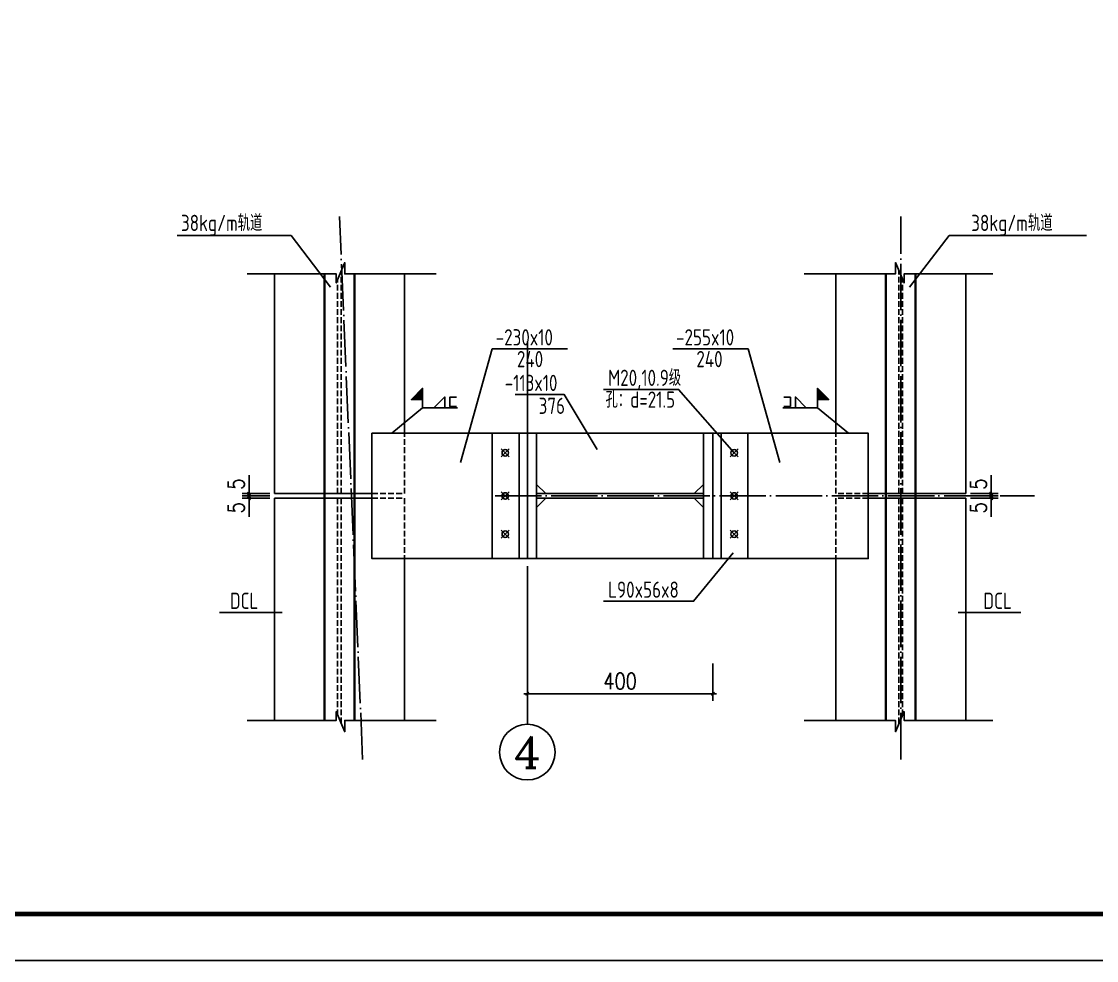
# Model space of a CAD drawing. Extents: x 69728788 to 150163257, y 20675998 to 43663798.
# Drawn here: x 75076908 to 75100083, y 20719368 to 20739602 of the extents above; entities that cross this region are included whole.
import ezdxf
from ezdxf.enums import TextEntityAlignment as Align

# ---------------------------------------------------------------- set-up
doc = ezdxf.new("R2010")
doc.units = 0
doc.header["$LTSCALE"] = 1000
doc.header["$MEASUREMENT"] = 0
doc.linetypes.add('DASH', pattern=[0.35, 0.25, -0.1])
doc.linetypes.add('DOTE', pattern=[2.42, 2, -0.2, 0.02, -0.2])
doc.layers.get('0').update_dxf_attribs({"linetype": 'CONTINUOUS'})
doc.layers.get('DEFPOINTS').update_dxf_attribs({"linetype": 'CONTINUOUS'})
for name, color, linetype in [('3T_BAR', 7, 'CONTINUOUS'), ('AD', 3, 'CONTINUOUS'), ('AXIS', 3, 'CONTINUOUS'), ('AXIS_TEXT', 7, 'CONTINUOUS'), ('DOTE', 251, 'DOTE'), ('PUB_TEXT', 7, 'CONTINUOUS'), ('PUB_TITLE', 4, 'CONTINUOUS')]:
    doc.layers.add(name, color=color, linetype=linetype)
doc.styles.add('COMPLEX', font='COMPLEX')
doc.styles.add('DIM_FONT', font='SIMPLEX.shx', dxfattribs={"width": 0.8})
doc.styles.add('TSSD_Rein', font='atssdeng.shx', dxfattribs={"width": 0.7, "bigfont": 'atssdchn.shx'})
doc.dimstyles.new('AXIS-BZ-JD', dxfattribs={"dimtxt": 350, "dimasz": 0.5, "dimexe": 150, "dimexo": 100, "dimgap": 100, "dimtad": 1, "dimdec": 0, "dimlfac": 0.1, "dimzin": 0, "dimdsep": 46, "dimtxsty": 'DIM_FONT', "dimblk1": '_DIMX', "dimblk2": '_DIMX', "dimsah": 1, "dimcen": 0.09, "dimclrt": 3, "dimadec": 0, "dimazin": 0, "dimtfac": 1, "dimtdec": 0, "dimtix": 1, "dimtmove": 2, "dimatfit": 3, "dimldrblk": '_DIMX', "dimfxl": 1, "dimtolj": 1, "dimtzin": 0, "dimarcsym": 0})

# ---------------------------------------------------------------- blocks, each defined once
blk = doc.blocks.new('_DIMX')
blk.add_line((-150, 0), (150, 0))
at = {"const_width": 50}
blk.add_lwpolyline([(-70, -70), (70, 70)], dxfattribs=at)
blk = doc.blocks.new('*D7920')
at = {"layer": 'AXIS', "color": 0, "lineweight": -2}
for p, q in [((75097363, 20729378), (75097963, 20729378)), ((75097363, 20729328), (75097963, 20729328)), ((75097813, 20729378), (75097813, 20729379)), ((75097813, 20729378), (75097813, 20729328)), ((75097813, 20729327), (75097813, 20728930))]:
    blk.add_line(p, q, dxfattribs=at)
at = {"layer": 'DEFPOINTS', "color": 0}
for p in [(75097263, 20729378), (75097263, 20729328), (75097813, 20729378)]:
    blk.add_point(p, dxfattribs=at)
at = {"layer": 'AXIS', "color": 0, "lineweight": -2, "xscale": 0.5, "yscale": 0.5, "zscale": 0.5}
for p, rotation in [((75097813, 20729378), 270), ((75097813, 20729328), 90)]:
    blk.add_blockref('_DIMX', p, dxfattribs=dict(at, rotation=rotation))
at = {"layer": 'AXIS', "color": 3, "insert": (75097538, 20729123), "char_height": 350, "attachment_point": 5, "rotation": 90, "style": 'DIM_FONT'}
blk.add_mtext('\\A1;5', dxfattribs=at)
blk = doc.blocks.new('*D7921')
at = {"layer": 'AXIS', "color": 0, "lineweight": -2}
for p, q in [((75097813, 20729428), (75097813, 20729826)), ((75097363, 20729428), (75097963, 20729428)), ((75097813, 20729378), (75097813, 20729428)), ((75097363, 20729378), (75097963, 20729378)), ((75097813, 20729377), (75097813, 20729377))]:
    blk.add_line(p, q, dxfattribs=at)
at = {"layer": 'DEFPOINTS', "color": 0}
for p in [(75097263, 20729428), (75097263, 20729378), (75097813, 20729378)]:
    blk.add_point(p, dxfattribs=at)
at = {"layer": 'AXIS', "color": 0, "lineweight": -2, "xscale": 0.5, "yscale": 0.5, "zscale": 0.5}
for p, rotation in [((75097813, 20729428), 270), ((75097813, 20729378), 90)]:
    blk.add_blockref('_DIMX', p, dxfattribs=dict(at, rotation=rotation))
at = {"layer": 'AXIS', "color": 3, "insert": (75097538, 20729633), "char_height": 350, "attachment_point": 5, "rotation": 90, "style": 'DIM_FONT'}
blk.add_mtext('\\A1;5', dxfattribs=at)
blk = doc.blocks.new('*D7922')
at = {"layer": 'AXIS', "color": 0, "lineweight": -2}
for p, q in [((75097813, 20729428), (75097813, 20729826)), ((75097363, 20729428), (75097963, 20729428)), ((75097813, 20729378), (75097813, 20729428)), ((75097363, 20729378), (75097963, 20729378)), ((75097813, 20729377), (75097813, 20729377))]:
    blk.add_line(p, q, dxfattribs=at)
at = {"layer": 'DEFPOINTS', "color": 0}
for p in [(75097263, 20729428), (75097263, 20729378), (75097813, 20729378)]:
    blk.add_point(p, dxfattribs=at)
at = {"layer": 'AXIS', "color": 0, "lineweight": -2, "xscale": 0.5, "yscale": 0.5, "zscale": 0.5}
for p, rotation in [((75097813, 20729428), 270), ((75097813, 20729378), 90)]:
    blk.add_blockref('_DIMX', p, dxfattribs=dict(at, rotation=rotation))
at = {"layer": 'AXIS', "color": 3, "insert": (75097538, 20729633), "char_height": 350, "attachment_point": 5, "rotation": 90, "style": 'DIM_FONT'}
blk.add_mtext('\\A1;5', dxfattribs=at)
blk = doc.blocks.new('*D7923')
at = {"layer": 'AXIS', "color": 0, "lineweight": -2}
for p, q in [((75097363, 20729378), (75097963, 20729378)), ((75097363, 20729328), (75097963, 20729328)), ((75097813, 20729378), (75097813, 20729379)), ((75097813, 20729378), (75097813, 20729328)), ((75097813, 20729327), (75097813, 20728930))]:
    blk.add_line(p, q, dxfattribs=at)
at = {"layer": 'DEFPOINTS', "color": 0}
for p in [(75097263, 20729378), (75097263, 20729328), (75097813, 20729378)]:
    blk.add_point(p, dxfattribs=at)
at = {"layer": 'AXIS', "color": 0, "lineweight": -2, "xscale": 0.5, "yscale": 0.5, "zscale": 0.5}
for p, rotation in [((75097813, 20729378), 270), ((75097813, 20729328), 90)]:
    blk.add_blockref('_DIMX', p, dxfattribs=dict(at, rotation=rotation))
at = {"layer": 'AXIS', "color": 3, "insert": (75097538, 20729123), "char_height": 350, "attachment_point": 5, "rotation": 90, "style": 'DIM_FONT'}
blk.add_mtext('\\A1;5', dxfattribs=at)
blk = doc.blocks.new('*D7931')
at = {"layer": 'AXIS', "color": 0, "lineweight": -2}
for p, q in [((75082263, 20729378), (75081663, 20729378)), ((75082263, 20729328), (75081663, 20729328)), ((75081813, 20729378), (75081813, 20729379)), ((75081813, 20729378), (75081813, 20729328)), ((75081813, 20729327), (75081813, 20728930))]:
    blk.add_line(p, q, dxfattribs=at)
at = {"layer": 'DEFPOINTS', "color": 0}
for p in [(75081813, 20729378), (75082363, 20729378), (75082363, 20729328)]:
    blk.add_point(p, dxfattribs=at)
at = {"layer": 'AXIS', "color": 0, "lineweight": -2, "xscale": 0.5, "yscale": 0.5, "zscale": 0.5}
for p, rotation in [((75081813, 20729378), 270), ((75081813, 20729328), 90)]:
    blk.add_blockref('_DIMX', p, dxfattribs=dict(at, rotation=rotation))
at = {"layer": 'AXIS', "color": 3, "insert": (75081538, 20729123), "char_height": 350, "attachment_point": 5, "rotation": 90, "style": 'DIM_FONT'}
blk.add_mtext('\\A1;5', dxfattribs=at)
blk = doc.blocks.new('*D7932')
at = {"layer": 'AXIS', "color": 0, "lineweight": -2}
for p, q in [((75081813, 20729428), (75081813, 20729826)), ((75082263, 20729428), (75081663, 20729428)), ((75081813, 20729378), (75081813, 20729428)), ((75082263, 20729378), (75081663, 20729378)), ((75081813, 20729377), (75081813, 20729377))]:
    blk.add_line(p, q, dxfattribs=at)
at = {"layer": 'DEFPOINTS', "color": 0}
for p in [(75082363, 20729428), (75081813, 20729378), (75082363, 20729378)]:
    blk.add_point(p, dxfattribs=at)
at = {"layer": 'AXIS', "color": 0, "lineweight": -2, "xscale": 0.5, "yscale": 0.5, "zscale": 0.5}
for p, rotation in [((75081813, 20729428), 270), ((75081813, 20729378), 90)]:
    blk.add_blockref('_DIMX', p, dxfattribs=dict(at, rotation=rotation))
at = {"layer": 'AXIS', "color": 3, "insert": (75081538, 20729633), "char_height": 350, "attachment_point": 5, "rotation": 90, "style": 'DIM_FONT'}
blk.add_mtext('\\A1;5', dxfattribs=at)
blk = doc.blocks.new('*D7933')
at = {"layer": 'AXIS', "color": 0, "lineweight": -2}
for p, q in [((75081813, 20729428), (75081813, 20729826)), ((75082263, 20729428), (75081663, 20729428)), ((75081813, 20729378), (75081813, 20729428)), ((75082263, 20729378), (75081663, 20729378)), ((75081813, 20729377), (75081813, 20729377))]:
    blk.add_line(p, q, dxfattribs=at)
at = {"layer": 'DEFPOINTS', "color": 0}
for p in [(75082363, 20729428), (75081813, 20729378), (75082363, 20729378)]:
    blk.add_point(p, dxfattribs=at)
at = {"layer": 'AXIS', "color": 0, "lineweight": -2, "xscale": 0.5, "yscale": 0.5, "zscale": 0.5}
for p, rotation in [((75081813, 20729428), 270), ((75081813, 20729378), 90)]:
    blk.add_blockref('_DIMX', p, dxfattribs=dict(at, rotation=rotation))
at = {"layer": 'AXIS', "color": 3, "insert": (75081538, 20729633), "char_height": 350, "attachment_point": 5, "rotation": 90, "style": 'DIM_FONT'}
blk.add_mtext('\\A1;5', dxfattribs=at)
blk = doc.blocks.new('*D7934')
at = {"layer": 'AXIS', "color": 0, "lineweight": -2}
for p, q in [((75082263, 20729378), (75081663, 20729378)), ((75082263, 20729328), (75081663, 20729328)), ((75081813, 20729378), (75081813, 20729379)), ((75081813, 20729378), (75081813, 20729328)), ((75081813, 20729327), (75081813, 20728930))]:
    blk.add_line(p, q, dxfattribs=at)
at = {"layer": 'DEFPOINTS', "color": 0}
for p in [(75081813, 20729378), (75082363, 20729378), (75082363, 20729328)]:
    blk.add_point(p, dxfattribs=at)
at = {"layer": 'AXIS', "color": 0, "lineweight": -2, "xscale": 0.5, "yscale": 0.5, "zscale": 0.5}
for p, rotation in [((75081813, 20729378), 270), ((75081813, 20729328), 90)]:
    blk.add_blockref('_DIMX', p, dxfattribs=dict(at, rotation=rotation))
at = {"layer": 'AXIS', "color": 3, "insert": (75081538, 20729123), "char_height": 350, "attachment_point": 5, "rotation": 90, "style": 'DIM_FONT'}
blk.add_mtext('\\A1;5', dxfattribs=at)
blk = doc.blocks.new('_AXISO')
blk.add_circle((0, 0), 0.5)
at = {"layer": 'AXIS_TEXT', "style": 'COMPLEX', "width": 1.041667}
blk.add_attdef('A', text='', height=0.56, dxfattribs=at).set_placement((-0.25, -0.28), (0.25, -0.28), align=Align.FIT)
blk = doc.blocks.new('*D7936')
at = {"layer": 'AXIS', "color": 0, "lineweight": -2}
for p, q in [((75087813, 20725769), (75087813, 20724965)), ((75091813, 20725769), (75091813, 20724965)), ((75091812, 20725115), (75087813, 20725115))]:
    blk.add_line(p, q, dxfattribs=at)
at = {"layer": 'DEFPOINTS', "color": 0}
for p in [(75087813, 20725869), (75091813, 20725869), (75087813, 20725115)]:
    blk.add_point(p, dxfattribs=at)
at = {"layer": 'AXIS', "color": 0, "lineweight": -2, "xscale": 0.5, "yscale": 0.5, "zscale": 0.5, "rotation": 180}
blk.add_blockref('_DIMX', (75087813, 20725115), dxfattribs=at)
at = {"layer": 'AXIS', "color": 0, "lineweight": -2, "xscale": 0.5, "yscale": 0.5, "zscale": 0.5}
blk.add_blockref('_DIMX', (75091813, 20725115), dxfattribs=at)
at = {"layer": 'AXIS', "color": 3, "insert": (75089813, 20725390), "char_height": 350, "attachment_point": 5, "style": 'DIM_FONT'}
blk.add_mtext('\\A1;400', dxfattribs=at)

msp = doc.modelspace()

# ---------------------------------------------------------------- hatches: boundary and pattern name
at = {"layer": 'PUB_TEXT'}
for points in [[(75085313.9, 20731456.1), (75085556.3, 20731698.5), (75085556.3, 20731456.1)], [(75085313.9, 20731456.1), (75085556.3, 20731698.5), (75085556.3, 20731456.1)], [(75094311.8, 20731456.1), (75094069.4, 20731698.5), (75094069.4, 20731456.1)], [(75094311.8, 20731456.1), (75094069.4, 20731698.5), (75094069.4, 20731456.1)]]:
    msp.add_hatch(color=256, dxfattribs=at).paths.add_polyline_path(points)

# ---------------------------------------------------------------- linework, layer by layer
at = {"layer": '3T_BAR'}
for p, q in [((75087057.1, 20730727.9), (75087057.1, 20728027.9)), ((75087634.7, 20730727.9), (75087634.7, 20728027.9)), ((75091812.8, 20730727.9), (75091812.8, 20728027.9)), ((75091991, 20730727.9), (75091991, 20728027.9)), ((75092568.6, 20730727.9), (75092568.6, 20728027.9))]:
    msp.add_line(p, q, dxfattribs=at)
at = {"layer": 'AD'}
for points in [[(75085847.7, 20734161.1), (75083878.1, 20734161.1), (75083878.1, 20734406.4), (75083692.8, 20733969.3), (75083692.8, 20734161.1), (75081775.7, 20734161.1)], [(75085847.7, 20734161.1), (75083878.1, 20734161.1), (75083878.1, 20734406.4), (75083692.8, 20733969.3), (75083692.8, 20734161.1), (75081775.7, 20734161.1)], [(75093778, 20734161.1), (75095747.6, 20734161.1), (75095747.6, 20734406.4), (75095932.9, 20733969.3), (75095932.9, 20734161.1), (75097850, 20734161.1)], [(75093778, 20734161.1), (75095747.6, 20734161.1), (75095747.6, 20734406.4), (75095932.9, 20733969.3), (75095932.9, 20734161.1), (75097850, 20734161.1)], [(75085847.7, 20724541.2), (75083878.1, 20724541.2), (75083878.1, 20724296), (75083692.8, 20724733.1), (75083692.8, 20724541.2), (75081775.7, 20724541.2)], [(75085847.7, 20724541.2), (75083878.1, 20724541.2), (75083878.1, 20724296), (75083692.8, 20724733.1), (75083692.8, 20724541.2), (75081775.7, 20724541.2)], [(75093778, 20724541.2), (75095747.6, 20724541.2), (75095747.6, 20724296), (75095932.9, 20724733.1), (75095932.9, 20724541.2), (75097850, 20724541.2)], [(75093778, 20724541.2), (75095747.6, 20724541.2), (75095747.6, 20724296), (75095932.9, 20724733.1), (75095932.9, 20724541.2), (75097850, 20724541.2)]]:
    msp.add_lwpolyline(points, dxfattribs=at)
at = {"layer": 'AXIS'}
for p, q in [((75082362.9, 20729427.9), (75082362.9, 20734161.1)), ((75085162.9, 20730727.9), (75085162.9, 20734161.1)), ((75094462.8, 20730727.9), (75094462.8, 20734161.1)), ((75097262.8, 20729427.9), (75097262.8, 20734161.1)), ((75087812.9, 20730727.9), (75084462.9, 20730727.9)), ((75084462.9, 20730727.9), (75084462.9, 20728027.9)), ((75091812.8, 20730727.9), (75095162.8, 20730727.9)), ((75091812.8, 20728027.9), (75091812.8, 20730727.9)), ((75095162.8, 20730727.9), (75095162.8, 20728027.9)), ((75087250.6, 20730393.5), (75087424.2, 20730219.9)), ((75087250.6, 20730219.9), (75087424.2, 20730393.5)), ((75092184.5, 20730393.5), (75092358.1, 20730219.9)), ((75092184.5, 20730219.9), (75092358.1, 20730393.5)), ((75084462.9, 20729427.9), (75082362.9, 20729427.9)), ((75087250.6, 20729464.7), (75087424.2, 20729291.1)), ((75087250.6, 20729291.1), (75087424.2, 20729464.7)), ((75092184.5, 20729464.7), (75092358.1, 20729291.1)), ((75092184.5, 20729291.1), (75092358.1, 20729464.7)), ((75095162.8, 20729427.9), (75097262.8, 20729427.9)), ((75082362.9, 20729327.9), (75082362.9, 20724541.2)), ((75084462.9, 20729327.9), (75082362.9, 20729327.9)), ((75095162.8, 20729327.9), (75097262.8, 20729327.9)), ((75097262.8, 20729327.9), (75097262.8, 20724541.2)), ((75087250.6, 20728643.1), (75087424.2, 20728469.5)), ((75087250.6, 20728469.5), (75087424.2, 20728643.1)), ((75092184.5, 20728643.1), (75092358.1, 20728469.5)), ((75092184.5, 20728469.5), (75092358.1, 20728643.1)), ((75084462.9, 20728027.9), (75087812.9, 20728027.9)), ((75085162.9, 20728027.9), (75085162.9, 20724541.2)), ((75095162.8, 20728027.9), (75091812.8, 20728027.9)), ((75094462.8, 20728027.9), (75094462.8, 20724541.2)), ((75087812.9, 20726789.4), (75087812.9, 20724458.1))]:
    msp.add_line(p, q, dxfattribs=at)
at = {"layer": 'AXIS', "color": 1, "linetype": 'DASH', "ltscale": 0.5}
for p, q in [((75083802.9, 20729427.9), (75083802.9, 20734228.9)), ((75095822.8, 20729427.9), (75095822.8, 20734228.9)), ((75083722.9, 20729427.9), (75083722.9, 20734040.2)), ((75095902.8, 20729427.9), (75095902.8, 20734040.2)), ((75083722.9, 20729327.9), (75083722.9, 20724662.1)), ((75083802.9, 20729327.9), (75083802.9, 20724473.4)), ((75095822.8, 20729327.9), (75095822.8, 20724473.4)), ((75095902.8, 20729327.9), (75095902.8, 20724662.1))]:
    msp.add_line(p, q, dxfattribs=at)
at = {"layer": 'AXIS', "const_width": 50}
for points in [[(75083442, 20724541.2), (75083442, 20734161.1)], [(75083442, 20724541.2), (75083442, 20734161.1)], [(75084083.8, 20724541.2), (75084083.8, 20734161.1)], [(75084083.8, 20724541.2), (75084083.8, 20734161.1)], [(75095541.9, 20724541.2), (75095541.9, 20734161.1)], [(75095541.9, 20724541.2), (75095541.9, 20734161.1)], [(75096183.8, 20724541.2), (75096183.8, 20734161.1)], [(75096183.8, 20724541.2), (75096183.8, 20734161.1)]]:
    msp.add_lwpolyline(points, dxfattribs=at)
at = {"layer": 'AXIS', "color": 1, "linetype": 'DASH', "ltscale": 0.5}
for points in [[(75084462.9, 20729427.9), (75085162.9, 20729427.9), (75085162.9, 20730727.9)], [(75084462.9, 20729427.9), (75085162.9, 20729427.9), (75085162.9, 20730727.9)], [(75095162.8, 20729427.9), (75094462.8, 20729427.9), (75094462.8, 20730727.9)], [(75095162.8, 20729427.9), (75094462.8, 20729427.9), (75094462.8, 20730727.9)], [(75084462.9, 20729327.9), (75085162.9, 20729327.9), (75085162.9, 20728027.9)], [(75084462.9, 20729327.9), (75085162.9, 20729327.9), (75085162.9, 20728027.9)], [(75095162.8, 20729327.9), (75094462.8, 20729327.9), (75094462.8, 20728027.9)], [(75095162.8, 20729327.9), (75094462.8, 20729327.9), (75094462.8, 20728027.9)]]:
    msp.add_lwpolyline(points, dxfattribs=at)
at = {"layer": 'AXIS'}
for points in [[(75087812.9, 20730727.9), (75084462.9, 20730727.9), (75084462.9, 20728027.9), (75087812.9, 20728027.9)], [(75088012.9, 20730727.9), (75087812.9, 20730727.9), (75087812.9, 20728027.9), (75088012.9, 20728027.9)], [(75088012.9, 20730727.9), (75087812.9, 20730727.9), (75087812.9, 20728027.9), (75088012.9, 20728027.9)], [(75088012.9, 20730727.9), (75091612.8, 20730727.9), (75091612.8, 20729627.9), (75091412.8, 20729427.9), (75088212.9, 20729427.9), (75088012.9, 20729627.9)], [(75088012.9, 20730727.9), (75091612.8, 20730727.9), (75091612.8, 20729627.9), (75091412.8, 20729427.9), (75088212.9, 20729427.9), (75088012.9, 20729627.9)], [(75091812.8, 20730727.9), (75091612.8, 20730727.9), (75091612.8, 20728027.9), (75091812.8, 20728027.9)], [(75091812.8, 20730727.9), (75091612.8, 20730727.9), (75091612.8, 20728027.9), (75091812.8, 20728027.9)], [(75091812.8, 20730727.9), (75095162.8, 20730727.9), (75095162.8, 20728027.9), (75091812.8, 20728027.9)], [(75088012.9, 20729427.9), (75091612.8, 20729427.9), (75091612.8, 20729327.9), (75088012.9, 20729327.9)], [(75088012.9, 20729327.9), (75091612.8, 20729327.9), (75091612.8, 20729427.9), (75088012.9, 20729427.9)], [(75088012.9, 20729327.9), (75091612.8, 20729327.9), (75091612.8, 20729427.9), (75088012.9, 20729427.9)], [(75088012.9, 20729427.9), (75091612.8, 20729427.9), (75091612.8, 20729327.9), (75088012.9, 20729327.9)], [(75088012.9, 20728027.9), (75091612.8, 20728027.9), (75091612.8, 20729127.9), (75091412.8, 20729327.9), (75088212.9, 20729327.9), (75088012.9, 20729127.9)], [(75088012.9, 20728027.9), (75091612.8, 20728027.9), (75091612.8, 20729127.9), (75091412.8, 20729327.9), (75088212.9, 20729327.9), (75088012.9, 20729127.9)]]:
    msp.add_lwpolyline(points, close=True, dxfattribs=at)
for centre in [(75087337.4, 20730306.7), (75092271.3, 20730306.7), (75087337.4, 20729377.9), (75092271.3, 20729377.9), (75087337.4, 20728556.3), (75092271.3, 20728556.3)]:
    msp.add_circle(centre, 70, dxfattribs=at)
at = {"layer": 'DOTE', "ltscale": 0.5}
for p, q in [((75084262.9, 20723702.5), (75083762.9, 20735400)), ((75095862.8, 20723702.5), (75095862.8, 20735400)), ((75087117.2, 20729377.9), (75098746, 20729377.9))]:
    msp.add_line(p, q, dxfattribs=at)
at = {"layer": 'DOTE'}
msp.add_line((75087812.9, 20725868.7), (75087812.9, 20732713.8), dxfattribs=at)
at = {"layer": 'PUB_TEXT'}
for p, q in [((75080261.1, 20734988.5), (75082721.8, 20734988.5)), ((75082721.8, 20734988.5), (75083571.7, 20733874.4)), ((75096903.9, 20734988.5), (75096054, 20733874.4)), ((75099864.6, 20734988.5), (75096903.9, 20734988.5)), ((75081173.8, 20726867.3), (75082527.4, 20726867.3)), ((75098451.9, 20726867.3), (75097098.3, 20726867.3))]:
    msp.add_line(p, q, dxfattribs=at)
for points in [[(75086371.7, 20730097.9), (75087054.7, 20732547.2), (75088678.1, 20732547.2)], [(75093254.1, 20730097.9), (75092571.1, 20732547.2), (75090947.6, 20732547.2)], [(75085556.3, 20731278.5), (75085556.3, 20731698.5), (75085313.9, 20731456.1), (75085556.3, 20731456.1)], [(75085556.3, 20731278.5), (75085556.3, 20731698.5), (75085313.9, 20731456.1), (75085556.3, 20731456.1)], [(75087550.4, 20731562.3), (75088609.4, 20731562.3), (75089314.8, 20730377.8)], [(75087550.4, 20731562.3), (75088609.4, 20731562.3), (75089314.8, 20730377.8)], [(75092271.3, 20730306.7), (75091071.9, 20731674.7), (75089451.8, 20731674.7)], [(75092271.3, 20730306.7), (75091071.9, 20731674.7), (75089451.8, 20731674.7)], [(75094069.4, 20731278.5), (75094069.4, 20731698.5), (75094311.8, 20731456.1), (75094069.4, 20731456.1)], [(75094069.4, 20731278.5), (75094069.4, 20731698.5), (75094311.8, 20731456.1), (75094069.4, 20731456.1)], [(75086032.3, 20731278.5), (75086032.3, 20731511.1), (75085799.6, 20731278.5)], [(75086032.3, 20731278.5), (75086032.3, 20731511.1), (75085799.6, 20731278.5)], [(75086283.3, 20731503.4), (75086141.7, 20731503.4), (75086141.7, 20731308.3), (75086283.3, 20731308.3)], [(75086283.3, 20731503.4), (75086141.7, 20731503.4), (75086141.7, 20731308.3), (75086283.3, 20731308.3)], [(75093342.4, 20731503.4), (75093484, 20731503.4), (75093484, 20731308.3), (75093342.4, 20731308.3)], [(75093342.4, 20731503.4), (75093484, 20731503.4), (75093484, 20731308.3), (75093342.4, 20731308.3)], [(75093593.4, 20731278.5), (75093593.4, 20731511.1), (75093826.1, 20731278.5)], [(75093593.4, 20731278.5), (75093593.4, 20731511.1), (75093826.1, 20731278.5)], [(75086306.3, 20731278.5), (75085556.3, 20731278.5), (75084889.9, 20730727.9)], [(75086306.3, 20731278.5), (75085556.3, 20731278.5), (75084889.9, 20730727.9)], [(75093319.4, 20731278.5), (75094069.4, 20731278.5), (75094735.8, 20730727.9)], [(75093319.4, 20731278.5), (75094069.4, 20731278.5), (75094735.8, 20730727.9)], [(75092248.9, 20728149.6), (75091396, 20727110.4), (75089451.8, 20727110.4)], [(75092248.9, 20728149.6), (75091396, 20727110.4), (75089451.8, 20727110.4)]]:
    msp.add_lwpolyline(points, dxfattribs=at)
at = {"layer": 'PUB_TITLE'}
msp.add_lwpolyline([(75041786, 20719368.4), (75130986, 20719368.4), (75130986, 20761368.4), (75041786, 20761368.4)], close=True, dxfattribs=at)
at = {"layer": 'PUB_TITLE', "const_width": 100}
msp.add_lwpolyline([(75044286, 20720368.4), (75129986, 20720368.4), (75129986, 20760368.4), (75044286, 20760368.4)], close=True, dxfattribs=at)

# ---------------------------------------------------------------- block references
at = {"layer": 'AXIS', "extrusion": (0, 0, -1)}
ref = msp.add_blockref('_AXISO', (-75087812.9, 20723858.1), dxfattribs=dict(at, xscale=1200, yscale=1200, zscale=-1200))
ref.add_attrib('A', '4', dxfattribs={"layer": 'AXIS_TEXT', "height": 672, "style": 'COMPLEX', "width": 1.171875}).set_placement((75087512.9, 20723522.1), (75088112.9, 20723522.1), align=Align.FIT)

# ---------------------------------------------------------------- texts
at = {"layer": 'PUB_TEXT', "style": 'TSSD_Rein', "width": 0.8}
for s, p in [('38kg/m轨道', (75080346.5, 20735086.3)), ('38kg/m轨道', (75097382.1, 20735086.3)), ('-230x10', (75087130.8, 20732621.2)), ('-255x10', (75091019.5, 20732621.2)), ('240', (75087587.8, 20732151.9)), ('240', (75091456.4, 20732151.9)), ('-113x10', (75087326.1, 20731638.9)), ('M20,10.9级', (75089554.1, 20731748.8)), ('孔：d=21.5', (75089498.3, 20731279.5)), ('376', (75088056.5, 20731145.4)), ('L90x56x8', (75089554.1, 20727184.5)), ('DCL', (75081400.7, 20726944.1)), ('DCL', (75081400.7, 20726944.1)), ('DCL', (75097643.4, 20726944.1)), ('DCL', (75097643.4, 20726944.1))]:
    msp.add_text(s, height=350, dxfattribs=at).set_placement(p)

# ---------------------------------------------------------------- dimensions: what is measured, and where the dimension line sits
at = {"layer": 'AXIS'}
for base, p1, p2, angle, picture, middle in [((75081813.1, 20729377.9), (75082362.9, 20729427.9), (75082362.9, 20729377.9), 270, '*D7932', (75081813.1, 20729632.8)), ((75081813.1, 20729377.9), (75082362.9, 20729427.9), (75082362.9, 20729377.9), 270, '*D7933', (75081813.1, 20729632.8)), ((75097812.7, 20729377.9), (75097262.8, 20729427.9), (75097262.8, 20729377.9), 270, '*D7921', (75097812.7, 20729632.8)), ((75097812.7, 20729377.9), (75097262.8, 20729427.9), (75097262.8, 20729377.9), 270, '*D7922', (75097812.7, 20729632.8)), ((75081813.1, 20729377.9), (75082362.9, 20729327.9), (75082362.9, 20729377.9), 90, '*D7931', (75081813.1, 20729123)), ((75081813.1, 20729377.9), (75082362.9, 20729327.9), (75082362.9, 20729377.9), 90, '*D7934', (75081813.1, 20729123)), ((75097812.7, 20729377.9), (75097262.8, 20729327.9), (75097262.8, 20729377.9), 90, '*D7920', (75097812.7, 20729123)), ((75097812.7, 20729377.9), (75097262.8, 20729327.9), (75097262.8, 20729377.9), 90, '*D7923', (75097812.7, 20729123))]:
    dim = msp.add_linear_dim(base=base, p1=p1, p2=p2, angle=angle, dimstyle='AXIS-BZ-JD', override={"dimtmove": 0}, dxfattribs=at)
    dim.commit()
    dim.dimension.update_dxf_attribs({"geometry": picture, "text_midpoint": middle, "dimtype": 160})
dim = msp.add_linear_dim(base=(75087812.8, 20725114.8), p1=(75091812.8, 20725868.7), p2=(75087812.8, 20725868.7), angle=180, dimstyle='AXIS-BZ-JD', dxfattribs=at)
dim.commit()
dim.dimension.update_dxf_attribs({"geometry": '*D7936', "text_midpoint": (75089812.8, 20725389.8)})

doc.saveas('drawing.dxf')
